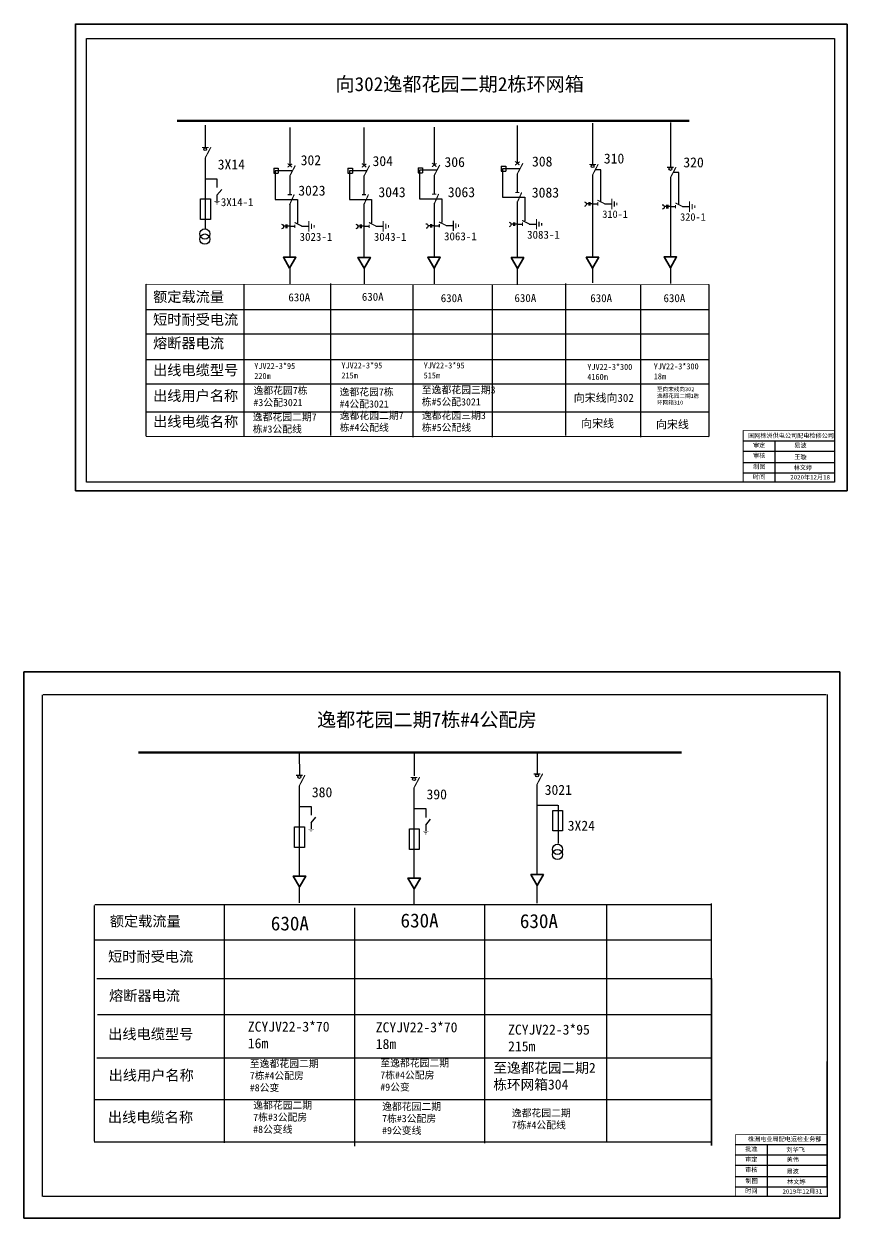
# Model space of a CAD drawing. Extents: x 1227 to 1916, y -706 to -78.
# Drawn here: x 1486.6 to 1692.2, y -388.8 to -90.3 of the extents above; entities that cross this region are included whole.
import ezdxf

# ---------------------------------------------------------------- set-up
doc = ezdxf.new("R2010")
doc.units = 0
doc.header["$LTSCALE"] = 5
doc.linetypes.add('ACAD_ISO02W100', pattern=[15, 12, -3])
doc.linetypes.add('CENTER', pattern=[50.8, 31.75, -6.35, 6.35, -6.35])
doc.layers.get('0').update_dxf_attribs({"linetype": 'CONTINUOUS'})
doc.layers.add('10KV线路', color=7, linetype='CONTINUOUS')
doc.layers.add('MiniCADLayer', color=7, linetype='CONTINUOUS', lineweight=20)
doc.styles.add('宋体_txtstyle_0.00_0_0', font='')
doc.styles.add('宋体_txtstyle_1.88_0_0', font='', dxfattribs={"height": 1.884014})
doc.styles.add('宋体_txtstyle_10.12_0_0', font='', dxfattribs={"height": 10.121678})
doc.styles.add('宋体_txtstyle_2.00_0_0', font='', dxfattribs={"height": 2})
doc.styles.add('宋体_txtstyle_4.88_0_0', font='', dxfattribs={"height": 4.87615})
doc.styles.add('宋体_txtstyle_5.00_0_0', font='', dxfattribs={"height": 4.996497})
doc.styles.add('宋体_txtstyle_6.47_0_0', font='', dxfattribs={"height": 6.465575})
doc.styles.add('宋体_txtstyle_8.10_0_0', font='', dxfattribs={"height": 8.103333})
doc.styles.add('宋体_txtstyle_8.15_0_0', font='', dxfattribs={"height": 8.146667})
doc.styles.get('宋体_txtstyle_0.00_0_0').set_extended_font_data('宋体')
doc.styles.get('宋体_txtstyle_1.88_0_0').set_extended_font_data('宋体')
doc.styles.get('宋体_txtstyle_10.12_0_0').set_extended_font_data('宋体')
doc.styles.get('宋体_txtstyle_2.00_0_0').set_extended_font_data('宋体')
doc.styles.get('宋体_txtstyle_4.88_0_0').set_extended_font_data('宋体')
doc.styles.get('宋体_txtstyle_5.00_0_0').set_extended_font_data('宋体')
doc.styles.get('宋体_txtstyle_6.47_0_0').set_extended_font_data('宋体')
doc.styles.get('宋体_txtstyle_8.10_0_0').set_extended_font_data('宋体')
doc.styles.get('宋体_txtstyle_8.15_0_0').set_extended_font_data('宋体')

# ---------------------------------------------------------------- blocks, each defined once
blk = doc.blocks.new('JD')
for points in [[(-2, 0.2), (-2, -0.2), (2, 0.2), (2, -0.2)], [(1, -1.2), (1, -0.8), (-1, -1.2), (-1, -0.8)], [(-0.5, -1.8), (-0.5, -2.2), (0.5, -1.8), (0.5, -2.2)]]:
    blk.add_trace(points)

msp = doc.modelspace()

# ---------------------------------------------------------------- linework, layer by layer
at = {"color": 0, "lineweight": 35}
for p, q in [((1499.44, -90.31), (1499.44, -207.04)), ((1692.21, -90.36), (1499.5, -90.36)), ((1692.21, -207.04), (1692.21, -90.36)), ((1499.44, -207.04), (1692.21, -207.04)), ((1486.61, -252.23), (1486.61, -388.81)), ((1690.42, -252.28), (1486.61, -252.28)), ((1690.42, -388.81), (1690.42, -252.28)), ((1486.59, -388.81), (1690.42, -388.81))]:
    msp.add_line(p, q, dxfattribs=at)
at = {"color": 0, "lineweight": -3}
for p, q in [((1502.2, -204.82), (1502.2, -93.93)), ((1502.2, -93.93), (1689.08, -93.93)), ((1689.08, -93.93), (1689.08, -204.82)), ((1689.08, -204.82), (1502.2, -204.82)), ((1689.08, -204.82), (1689.08, -204.82))]:
    msp.add_line(p, q, dxfattribs=at)
at = {"color": 0, "lineweight": 106}
for p, q in [((1524.91, -114.54), (1652.74, -114.54)), ((1515.18, -272.43), (1650.84, -272.43))]:
    msp.add_line(p, q, dxfattribs=at)
for p, q in [((1531.87, -115.59), (1531.87, -121.19)), ((1552.98, -116.22), (1552.98, -125.73)), ((1571.53, -116.22), (1571.53, -125.73)), ((1589.07, -116.1), (1589.07, -125.6)), ((1609.81, -115.7), (1609.81, -125.2)), ((1628.63, -115.12), (1628.63, -125.44)), ((1648.07, -115), (1648.07, -126.13)), ((1531.83, -123.84), (1531.83, -141.46)), ((1548.98, -126.38), (1550.11, -126.38)), ((1548.98, -126.38), (1548.98, -127.63)), ((1548.98, -127.63), (1550.11, -127.63)), ((1550.11, -126.38), (1550.11, -127.63)), ((1552.98, -128.28), (1552.98, -132.93)), ((1567.53, -126.38), (1568.66, -126.38)), ((1567.53, -126.38), (1567.53, -127.63)), ((1567.53, -127.63), (1568.66, -127.63)), ((1568.66, -126.38), (1568.66, -127.63)), ((1571.53, -128.28), (1571.53, -132.93)), ((1585.07, -126.25), (1586.19, -126.25)), ((1585.07, -126.25), (1585.07, -127.5)), ((1585.07, -127.5), (1586.19, -127.5)), ((1586.19, -126.25), (1586.19, -127.5)), ((1589.07, -128.16), (1589.07, -132.8)), ((1605.81, -125.85), (1606.94, -125.85)), ((1605.81, -125.85), (1605.81, -127.1)), ((1605.81, -127.1), (1606.94, -127.1)), ((1606.94, -125.85), (1606.94, -127.1)), ((1609.81, -127.76), (1609.81, -132.4)), ((1628.63, -128), (1628.63, -148.66)), ((1648.07, -128.69), (1648.07, -148.57)), ((1552.98, -135.26), (1552.98, -148.68)), ((1571.53, -135.26), (1571.53, -148.71)), ((1589.07, -135.13), (1589.07, -148.66)), ((1609.81, -134.73), (1609.81, -148.71)), ((1628.63, -135.3), (1629.92, -135.3)), ((1631.62, -135.26), (1633.39, -135.26)), ((1648.07, -135.99), (1649.37, -135.99)), ((1651.07, -135.96), (1652.83, -135.96)), ((1552.98, -140.89), (1554.28, -140.89)), ((1555.97, -140.85), (1557.74, -140.85)), ((1571.53, -140.89), (1572.83, -140.89)), ((1574.52, -140.85), (1576.29, -140.85)), ((1589.07, -140.76), (1590.36, -140.76)), ((1592.06, -140.73), (1593.83, -140.73)), ((1609.81, -140.36), (1611.11, -140.36)), ((1612.81, -140.33), (1614.57, -140.33)), ((1555.38, -272.51), (1555.39, -278.11)), ((1584.05, -272.65), (1584.05, -278.25)), ((1614.76, -272.16), (1614.76, -277.76)), ((1614.72, -280.4), (1614.72, -302.96)), ((1555.34, -280.76), (1555.34, -303.32)), ((1583.98, -281.28), (1583.98, -303.84))]:
    msp.add_line(p, q)
at = {"linetype": 'ACAD_ISO02W100'}
for p, q in [((1549.34, -127.03), (1549.34, -134.18)), ((1553.54, -127.03), (1549.34, -127.03)), ((1567.89, -127.03), (1567.89, -134.18)), ((1572.09, -127.03), (1567.89, -127.03)), ((1585.42, -126.9), (1585.42, -134.05)), ((1589.63, -126.9), (1585.42, -126.9)), ((1606.17, -126.5), (1606.17, -133.66)), ((1610.38, -126.5), (1606.17, -126.5)), ((1549.34, -134.18), (1554.89, -134.18)), ((1554.89, -134.18), (1554.89, -140.09)), ((1567.89, -134.18), (1573.44, -134.18)), ((1573.44, -134.18), (1573.44, -140.09)), ((1585.42, -134.05), (1590.97, -134.05)), ((1590.97, -134.05), (1590.97, -139.96)), ((1606.17, -133.66), (1611.72, -133.66)), ((1611.72, -133.66), (1611.72, -139.56))]:
    msp.add_line(p, q, dxfattribs=at)
at = {"color": 0}
for p, q in [((1531.82, -129.02), (1534.79, -129.02)), ((1534.79, -129.02), (1534.79, -131.2)), ((1534.79, -133.1), (1534.79, -134.61)), ((1534.8, -133.12), (1536.02, -131.68)), ((1491.25, -383.41), (1491.25, -258.02)), ((1491.38, -257.94), (1687, -257.94)), ((1687.22, -257.94), (1687.22, -383.5)), ((1555.33, -285.94), (1558.31, -285.94)), ((1558.31, -285.94), (1558.31, -288.12)), ((1583.97, -286.46), (1586.95, -286.46)), ((1586.95, -286.46), (1586.95, -288.64)), ((1614.7, -285.59), (1619.99, -285.59)), ((1620.02, -285.6), (1620.02, -295.21)), ((1558.31, -290.04), (1559.53, -288.6)), ((1586.96, -290.56), (1588.17, -289.12)), ((1558.31, -290.02), (1558.31, -291.53)), ((1586.95, -290.54), (1586.95, -292.05)), ((1632.11, -310.38), (1632.11, -369.91)), ((1658.3, -370.64), (1658.3, -310.18)), ((1504.13, -310.68), (1504.13, -369.61)), ((1504.31, -310.46), (1658.11, -310.46)), ((1536.63, -310.5), (1536.63, -370.03)), ((1569.15, -311.29), (1569.15, -370.82)), ((1601.65, -310.56), (1601.65, -370.09)), ((1504.24, -319.29), (1658.21, -319.29)), ((1504.82, -328.91), (1658.21, -328.91)), ((1658.3, -328.88), (1658.3, -370.64)), ((1505.01, -337.96), (1658.31, -337.96)), ((1504.82, -348.74), (1658.27, -348.74)), ((1687.22, -380.99), (1687.22, -349.63)), ((1504.43, -359.14), (1658.44, -359.14)), ((1658.11, -369.79), (1504.17, -369.79)), ((1687.22, -383.43), (1491.31, -383.43))]:
    msp.add_line(p, q, dxfattribs=at)
at = {"linetype": 'CENTER'}
for p, q in [((1552.99, -151.34), (1552.99, -155.39)), ((1571.54, -151.3), (1571.54, -155.42)), ((1589.07, -151.38), (1589.07, -155.45)), ((1609.82, -151.29), (1609.82, -155.5)), ((1628.63, -151.35), (1628.63, -155.03)), ((1648.08, -151.28), (1648.08, -155.2)), ((1555.37, -306), (1555.37, -310.04)), ((1584.02, -306.52), (1584.02, -310.56)), ((1614.75, -305.64), (1614.75, -310.06))]:
    msp.add_line(p, q, dxfattribs=at)
at = {"linetype": 'Continuous'}
for p, q in [((1517.14, -193.39), (1517.14, -155.4)), ((1517.13, -161.66), (1657.69, -161.66)), ((1517.13, -167.76), (1657.69, -167.76)), ((1517.13, -174.17), (1657.69, -174.17)), ((1517.13, -180.27), (1657.69, -180.27)), ((1517.13, -187.29), (1657.69, -187.29)), ((1517.13, -193.39), (1657.69, -193.43))]:
    msp.add_line(p, q, dxfattribs=at)
at = {"color": 0, "linetype": 'Continuous'}
for p, q in [((1666.25, -194.5), (1689.01, -194.5)), ((1674.15, -194.5), (1674.15, -204.84)), ((1666.25, -197.1), (1689.01, -197.1)), ((1666.25, -199.92), (1689.01, -199.92)), ((1666.25, -202.51), (1689.01, -202.51)), ((1664.3, -370.42), (1687.05, -370.42)), ((1664.3, -373.02), (1687.05, -373.02)), ((1672.2, -370.42), (1672.2, -383.36)), ((1664.3, -375.61), (1687.05, -375.61)), ((1664.3, -378.44), (1687.05, -378.44)), ((1664.3, -381.03), (1687.05, -381.03))]:
    msp.add_line(p, q, dxfattribs=at)
at = {"const_width": 0.281}
for points in [[(1531.05, -121.23), (1532.7, -121.23)], [(1531.87, -123.82), (1533.28, -121.16)], [(1552.45, -126.14), (1553.59, -125.29)], [(1552.46, -125.21), (1553.56, -126.12)], [(1571, -126.14), (1572.14, -125.29)], [(1571.01, -125.21), (1572.11, -126.12)], [(1588.53, -126.02), (1589.67, -125.16)], [(1588.54, -125.08), (1589.64, -126)], [(1609.28, -125.62), (1610.42, -124.76)], [(1609.29, -124.68), (1610.39, -125.6)], [(1609.81, -127.83), (1611.22, -125.16)], [(1627.8, -125.47), (1629.46, -125.47)], [(1628.63, -128.07), (1630.03, -125.4)], [(1552.98, -128.36), (1554.39, -125.69)], [(1571.53, -128.36), (1572.94, -125.69)], [(1589.07, -128.23), (1590.47, -125.56)], [(1647.24, -126.17), (1648.9, -126.17)], [(1648.07, -128.76), (1649.48, -126.1)], [(1552.48, -133.01), (1553.52, -133.01)], [(1552.92, -135.6), (1554.11, -132.95)], [(1571.03, -133.01), (1572.07, -133.01)], [(1571.47, -135.6), (1572.66, -132.95)], [(1588.56, -132.88), (1589.6, -132.88)], [(1589.01, -135.47), (1590.19, -132.82)], [(1609.31, -132.48), (1610.35, -132.48)], [(1609.76, -135.07), (1610.94, -132.42)], [(1629.85, -134.36), (1631.73, -135.3)], [(1629.92, -134.87), (1629.92, -135.73)], [(1649.3, -135.05), (1651.17, -135.99)], [(1649.37, -135.56), (1649.37, -136.42)], [(1554.21, -139.95), (1556.08, -140.89)], [(1572.76, -139.95), (1574.63, -140.89)], [(1590.29, -139.83), (1592.17, -140.76)], [(1590.36, -140.33), (1590.36, -141.19)], [(1611.04, -139.43), (1612.92, -140.36)], [(1611.11, -139.93), (1611.11, -140.8)], [(1554.28, -140.46), (1554.28, -141.32)], [(1572.83, -140.46), (1572.83, -141.32)], [(1614.76, -280.39), (1616.17, -277.72)], [(1554.56, -278.15), (1556.22, -278.15)], [(1555.39, -280.74), (1556.79, -278.08)], [(1583.2, -278.67), (1584.86, -278.67)], [(1584.03, -281.26), (1585.44, -278.6)], [(1613.93, -277.79), (1615.59, -277.79)]]:
    msp.add_lwpolyline(points, dxfattribs=at)
at = {"linetype": 'ACAD_ISO02W100'}
for points in [[(1630.72, -134.88), (1630.72, -126.77), (1629.31, -126.77)], [(1650.16, -135.57), (1650.16, -127.46), (1648.76, -127.46)]]:
    msp.add_lwpolyline(points, dxfattribs=at)
at = {"color": 0}
for points in [[(1530.71, -134.08), (1533.17, -134.08), (1533.17, -139.24), (1530.71, -139.24)], [(1618.69, -286.89), (1621.15, -286.89), (1621.15, -292.05), (1618.69, -292.05)], [(1554.22, -291), (1556.68, -291), (1556.68, -296.16), (1554.22, -296.16)], [(1582.87, -291.52), (1585.32, -291.52), (1585.32, -296.68), (1582.87, -296.68)]]:
    msp.add_lwpolyline(points, close=True, dxfattribs=at)
for points in [[(1626.58, -134.8, -0.877934), (1626.61, -135.94)], [(1646.03, -135.5, -0.877934), (1646.05, -136.64)], [(1587.02, -140.27, -0.877934), (1587.05, -141.41)], [(1607.77, -139.87, -0.877934), (1607.79, -141.01)], [(1550.94, -140.39, -0.877934), (1550.96, -141.53)], [(1569.49, -140.39, -0.877934), (1569.51, -141.53)]]:
    msp.add_lwpolyline(points, format="xyb")
for points in [[(1627.68, -135.28), (1627.09, -135.28)], [(1627.68, -134.89), (1627.68, -135.74)], [(1627.94, -134.89), (1627.94, -135.74)], [(1628.62, -135.28), (1627.94, -135.28)], [(1647.13, -135.98), (1646.53, -135.98)], [(1647.13, -135.58), (1647.13, -136.44)], [(1647.39, -135.58), (1647.39, -136.44)], [(1648.07, -135.98), (1647.39, -135.98)], [(1608.87, -139.96), (1608.87, -140.81)], [(1609.13, -139.96), (1609.13, -140.81)], [(1552.04, -140.88), (1551.44, -140.88)], [(1552.04, -140.48), (1552.04, -141.34)], [(1552.3, -140.48), (1552.3, -141.34)], [(1552.98, -140.88), (1552.3, -140.88)], [(1570.59, -140.88), (1569.99, -140.88)], [(1570.59, -140.48), (1570.59, -141.34)], [(1570.85, -140.48), (1570.85, -141.34)], [(1571.53, -140.88), (1570.85, -140.88)], [(1588.12, -140.75), (1587.53, -140.75)], [(1588.12, -140.35), (1588.12, -141.21)], [(1588.38, -140.35), (1588.38, -141.21)], [(1589.06, -140.75), (1588.38, -140.75)], [(1608.87, -140.35), (1608.28, -140.35)], [(1609.81, -140.35), (1609.13, -140.35)]]:
    msp.add_lwpolyline(points)
at = {"color": 0, "lineweight": 35}
for points in [[(1552.97, -151.34), (1554.53, -148.63), (1551.4, -148.63)], [(1571.57, -151.38), (1573.13, -148.67), (1570, -148.67)], [(1589.04, -151.34), (1590.6, -148.63), (1587.48, -148.63)], [(1609.89, -151.42), (1611.45, -148.71), (1608.32, -148.71)], [(1628.62, -151.36), (1630.18, -148.65), (1627.05, -148.65)], [(1648.07, -151.28), (1649.63, -148.57), (1646.51, -148.57)], [(1555.42, -306.02), (1556.98, -303.31), (1553.85, -303.31)], [(1584.06, -306.54), (1585.62, -303.83), (1582.49, -303.83)], [(1614.79, -305.66), (1616.36, -302.95), (1613.23, -302.95)]]:
    msp.add_lwpolyline(points, close=True, dxfattribs=at)
at = {"color": 0, "linetype": 'Continuous', "const_width": 0.182}
for points in [[(1666.25, -191.91), (1666.24, -204.8)], [(1666.25, -191.91), (1689.16, -191.91)], [(1664.3, -367.95), (1664.29, -383.32)], [(1664.3, -367.95), (1687.17, -367.95)]]:
    msp.add_lwpolyline(points, dxfattribs=at)
for centre in [(1531.87, -121.63), (1628.63, -125.87), (1648.07, -126.56), (1555.39, -278.55), (1584.03, -279.06), (1614.76, -278.19)]:
    msp.add_circle(centre, 0.36)
at = {"color": 0}
for centre in [(1531.78, -142.82), (1531.78, -144.1), (1619.88, -296.64), (1619.88, -297.93)]:
    msp.add_circle(centre, 1.28, dxfattribs=at)
at = {"layer": '10KV线路'}
for p, q in [((1563.2, -155.17), (1563.2, -193.17)), ((1621.86, -155.17), (1621.86, -193.17)), ((1541.52, -155.53), (1541.52, -193.39)), ((1583.74, -155.59), (1583.74, -193.58)), ((1603.56, -155.59), (1603.56, -193.58)), ((1640.61, -155.59), (1640.61, -193.58)), ((1657.69, -155.44), (1657.69, -193.43))]:
    msp.add_line(p, q, dxfattribs=at)
at = {"layer": 'MiniCADLayer', "color": 7, "linetype": 'Continuous', "ltscale": 3.201205}
msp.add_line((1517.14, -155.4), (1657.69, -155.44), dxfattribs=at)

# ---------------------------------------------------------------- block references
at = {"xscale": 0.65625, "yscale": 0.65625, "zscale": 0.65625, "rotation": 90}
for p in [(1633.41, -135.31), (1652.86, -136.01), (1557.77, -140.9), (1576.32, -140.9), (1593.85, -140.78), (1614.6, -140.38)]:
    msp.add_blockref('JD', p, dxfattribs=at)
at = {"color": 0, "xscale": 0.3433549538347052, "yscale": 0.3433549537871841, "zscale": 0.343354953848201}
for p in [(1534.81, -134.66), (1558.33, -291.58), (1586.97, -292.1)]:
    msp.add_blockref('JD', p, dxfattribs=at)

# ---------------------------------------------------------------- texts
for s, height, style, p in [('310-1', 1.875, '宋体_txtstyle_1.88_0_0', (1631.07, -138.81)), ('320-1', 1.875, '宋体_txtstyle_1.88_0_0', (1650.51, -139.51)), ('3023-1', 2, '宋体_txtstyle_2.00_0_0', (1555.45, -144.54)), ('3043-1', 2, '宋体_txtstyle_2.00_0_0', (1574, -144.54)), ('3063-1', 2, '宋体_txtstyle_2.00_0_0', (1591.53, -144.41)), ('3083-1', 2, '宋体_txtstyle_2.00_0_0', (1612.28, -144.01))]:
    msp.add_text(s, height=height, dxfattribs=dict(style=style)).set_placement(p)
at = {"color": 7, "lineweight": -2, "char_height": 3.5, "width": 67.892, "attachment_point": 1, "style": '宋体_txtstyle_0.00_0_0'}
for s, insert in [('{\\fSimSun|b0|i0|c134|p2;向302逸都花园二期2栋环网箱}', (1564.42, -103.61)), ('{\\fSimSun|b0|i0|c134|p2;逸都花园二期7栋#4公配房}', (1559.8, -262.47))]:
    msp.add_mtext(s, dxfattribs=dict(at, insert=insert))
at = {"color": 0, "linetype": 'Continuous', "lineweight": -2, "attachment_point": 1, "style": '宋体_txtstyle_0.00_0_0'}
for s, insert, char_height, width in [('{\\fSimSun|b0|i0|c134|p2;3023}', (1555.12, -130.73), 2.5, 16.8885), ('{\\fSimSun|b0|i0|c134|p2;3043}', (1575.14, -131.12), 2.5, 16.8885), ('{\\fSimSun|b0|i0|c134|p2;3063}', (1592.48, -131.12), 2.5, 16.8885), ('{\\fSimSun|b0|i0|c134|p2;3083}', (1613.46, -131.22), 2.5, 16.8885), ('{\\fSimSun|b0|i0|c134|p2;YJV22-3*95\\P220m}', (1544.14, -175.07), 1.5, 16.8885), ('{\\fSimSun|b0|i0|c134|p2;YJV22-3*95\\P215m}', (1565.9, -174.93), 1.5, 16.8885), ('{\\fSimSun|b0|i0|c134|p2;YJV22-3*95\\P515m}', (1586.45, -174.93), 1.5, 16.8885), ('{\\fSimSun|b0|i0|c134|p2;YJV22-3*300\\P4160m}', (1627.33, -175.29), 1.5, 16.8885), ('{\\fSimSun|b0|i0|c134|p2;YJV22-3*300\\P18m}', (1643.91, -175.16), 1.5, 16.8885), ('{\\fSimSun|b0|i0|c134|p2;至向宋线向302\\P逸都花园二期1栋\\P环网箱310}', (1644.72, -181.12), 1, 14.4207), ('{\\fSimSun|b0|i0|c134|p2;向宋线向302}', (1623.93, -182.79), 2, 16.4123), ('{\\fSimSun|b0|i0|c134|p2;国网株洲供电公司配电检修公司}', (1667.47, -192.67), 1.0944, 29.9201), ('\\f\uffbfﾬￌﾣﾤ_GB2312|b0|i0|c134|p49;审定', (1668.7, -195.07), 1.0944, 8.5588), ('易波', (1679.02, -195.12), 1.094, 8.5588), ('\\f\uffbfﾬￌﾣﾤ_GB2312|b0|i0|c134|p49;审核', (1668.7, -197.65), 1.0944, 8.5588), ('{\\fSimSun|b0|i0|c134|p2;王璇}', (1679.01, -198.03), 1.0944, 8.5588), ('\\f\uffbfﾬￌﾣﾤ_GB2312|b0|i0|c134|p49;制图', (1668.76, -200.43), 1.0944, 8.5588), ('\\f\uffbfﾬￌﾣﾤ_GB2312|b0|i0|c134|p49;时间', (1668.7, -202.94), 1.0944, 8.5588), ('{\\fSimSun|b0|i0|c134|p2;ZCYJV22-3*70\\P16m}', (1542.53, -339.7), 2.5, 21.7601), ('{\\fSimSun|b0|i0|c134|p2;ZCYJV22-3*70\\P18m}', (1574.48, -339.87), 2.5, 21.7601), ('{\\fSimSun|b0|i0|c134|p2;ZCYJV22-3*95\\P215m}', (1607.54, -340.45), 2.5, 22.3309), ('株洲电业局配电运检业务部', (1667.41, -368.5), 1.0944, 29.9201), ('{\\fKaiTi_GB2312|b0|i0|c134|p49;批准}', (1666.75, -370.99), 1.0944, 8.5588), ('刘华飞', (1677.06, -371.17), 1.094, 8.5588), ('\\f\uffbfﾬￌﾣﾤ_GB2312|b0|i0|c134|p49;审定', (1666.75, -373.59), 1.0944, 8.5588), ('\\f\uffbfﾬￌﾣﾤ_GB2312|b0|i0|c134|p49;审核', (1666.75, -376.17), 1.0944, 8.5588), ('黄伟', (1677.11, -373.61), 1.094, 8.5588), ('\\f\uffbfﾬￌﾣﾤ_GB2312|b0|i0|c134|p49;制图', (1666.81, -378.95), 1.0944, 8.5588), ('易波', (1677.06, -376.54), 1.094, 8.5588), ('\\f\uffbfﾬￌﾣﾤ_GB2312|b0|i0|c134|p49;时间', (1666.75, -381.46), 1.0944, 8.5588)]:
    msp.add_mtext(s, dxfattribs=dict(at, insert=insert, char_height=char_height, width=width))
at = {"linetype": 'Continuous', "lineweight": -2, "char_height": 2.6, "attachment_point": 1}
for s, insert, width, style in [('{\\fSimSun|b0|i0|c134|p2;额定载流量}', (1518.85, -157.22), 21.2506, '宋体_txtstyle_0.00_0_0'), ('{\\fSimSun|b0|i0|c134|p2;短时耐受电流}', (1518.85, -162.92), 26.4995, '宋体_txtstyle_0.00_0_0'), ('{\\fSimSun|b0|i0|c134|p2;熔断器电流}', (1518.85, -168.81), 21.2506, '宋体_txtstyle_0.00_0_0'), ('{\\fSimSun|b0|i0|c134|p2;出线电缆型号}', (1518.85, -175.54), 24.4608, '宋体_txtstyle_8.10_0_0'), ('{\\fSimSun|b0|i0|c134|p2;出线用户名称}', (1518.85, -181.96), 26.9866, '宋体_txtstyle_0.00_0_0'), ('{\\fSimSun|b0|i0|c134|p2;出线电缆名称}', (1518.85, -188.4), 24.4608, '宋体_txtstyle_8.15_0_0'), ('{\\fSimSun|b0|i0|c134|p2;额定载流量}', (1508.04, -313.3), 21.2506, '宋体_txtstyle_0.00_0_0'), ('{\\fSimSun|b0|i0|c134|p2;短时耐受电流}', (1507.61, -322.14), 26.4995, '宋体_txtstyle_0.00_0_0'), ('{\\fSimSun|b0|i0|c134|p2;熔断器电流}', (1507.85, -331.9), 21.2506, '宋体_txtstyle_0.00_0_0'), ('{\\fSimSun|b0|i0|c134|p2;出线电缆型号}', (1507.64, -341.5), 24.4608, '宋体_txtstyle_8.10_0_0'), ('{\\fSimSun|b0|i0|c134|p2;出线用户名称}', (1507.75, -351.81), 26.9866, '宋体_txtstyle_0.00_0_0'), ('{\\fSimSun|b0|i0|c134|p2;出线电缆名称}', (1507.58, -362.28), 23.1483, '宋体_txtstyle_8.15_0_0')]:
    msp.add_mtext(s, dxfattribs=dict(at, insert=insert, width=width, style=style))
at = {"color": 7, "linetype": 'Continuous', "lineweight": -2, "char_height": 1.094, "attachment_point": 1, "style": '宋体_txtstyle_0.00_0_0'}
for s, insert, width in [('2020年12月18', (1678.02, -203.07), 16.0081), ('林文婷', (1678.86, -200.66), 8.5588), ('林文婷', (1677.22, -379.18), 8.5588), ('2019年12月31', (1676.07, -381.59), 16.0081)]:
    msp.add_mtext(s, dxfattribs=dict(at, insert=insert, width=width))
at = {"layer": '10KV线路', "style": '宋体_txtstyle_2.00_0_0'}
for p in [(1552.65, -159.66), (1571, -159.52), (1590.71, -159.86), (1609.12, -159.84), (1628.06, -159.86), (1646.35, -159.86)]:
    msp.add_text('630A', height=2, dxfattribs=at).set_placement(p)
at = {"layer": 'MiniCADLayer', "color": 7, "linetype": 'Continuous', "lineweight": -2, "ltscale": 1.867873, "attachment_point": 1, "style": '宋体_txtstyle_0.00_0_0'}
for s, insert, char_height, width in [('{\\fSimSun|b0|i0|c134|p2;3X14}', (1535, -124.2), 2.5, 12.456), ('{\\fSimSun|b0|i0|c134|p2;302}', (1555.72, -123.13), 2.5, 12.456), ('{\\fSimSun|b0|i0|c134|p2;304}', (1573.67, -123.35), 2.5, 12.456), ('{\\fSimSun|b0|i0|c134|p2;306}', (1591.64, -123.59), 2.5, 12.456), ('{\\fSimSun|b0|i0|c134|p2;308}', (1613.5, -123.45), 2.5, 12.456), ('{\\fSimSun|b0|i0|c134|p2;310}', (1631.45, -122.71), 2.5, 12.456), ('{\\fSimSun|b0|i0|c134|p2;320}', (1651.31, -123.67), 2.5, 12.456), ('{\\fSimSun|b0|i0|c134|p2;向宋线}', (1625.79, -189.18), 2, 10.4922), ('{\\fSimSun|b0|i0|c134|p2;向宋线}', (1644.49, -189.42), 2, 10.4922), ('{\\fSimSun|b0|i0|c134|p2;3021}', (1616.67, -280.52), 2.5, 12.456), ('{\\fSimSun|b0|i0|c134|p2;380}', (1558.52, -281.12), 2.5, 12.456), ('{\\fSimSun|b0|i0|c134|p2;390}', (1587.16, -281.64), 2.5, 12.456), ('{\\fSimSun|b0|i0|c134|p2;3X24}', (1622.42, -289.47), 2.5, 12.456), ('{\\fSimSun|b0|i0|c134|p2;630A}', (1548.26, -313.41), 3.5, 12.456), ('{\\fSimSun|b0|i0|c134|p2;630A}', (1580.66, -312.67), 3.5, 12.456), ('{\\fSimSun|b0|i0|c134|p2;630A}', (1610.47, -312.82), 3.5, 12.456)]:
    msp.add_mtext(s, dxfattribs=dict(at, insert=insert, char_height=char_height, width=width))
at = {"layer": 'MiniCADLayer', "color": 7, "lineweight": -2, "ltscale": 0.69146, "insert": (1535.78, -133.86), "char_height": 2, "attachment_point": 1, "style": '宋体_txtstyle_0.00_0_0'}
msp.add_mtext('3X14-1', dxfattribs=at)
at = {"layer": 'MiniCADLayer', "color": 7, "linetype": 'Continuous', "lineweight": -2, "ltscale": 1.557336, "attachment_point": 1}
for s, insert, char_height, width, style in [('{\\fSimSun|b0|i0|c134|p2;逸都花园7栋#3公配3021}', (1543.94, -181.05), 1.8, 15.7464, '宋体_txtstyle_5.00_0_0'), ('{\\fSimSun|b0|i0|c134|p2;逸都花园7栋#4公配3021}', (1565.44, -181.41), 1.8, 15.4308, '宋体_txtstyle_4.88_0_0'), ('{\\fSimSun|b0|i0|c134|p2;至逸都花园三期3栋#5公配3021}', (1585.98, -180.89), 1.8, 18.5481, '宋体_txtstyle_4.88_0_0'), ('{\\fSimSun|b0|i0|c134|p2;逸都花园二期7栋#3公配线}', (1543.76, -187.68), 1.8, 17.1774, '宋体_txtstyle_0.00_0_0'), ('{\\fSimSun|b0|i0|c134|p2;逸都花园二期7栋#4公配线}', (1565.47, -187.29), 1.8, 17.1774, '宋体_txtstyle_0.00_0_0'), ('{\\fSimSun|b0|i0|c134|p2;逸都花园三期3栋#5公配线}', (1586.01, -187.29), 1.8, 17.1774, '宋体_txtstyle_0.00_0_0'), ('{\\fSimSun|b0|i0|c134|p2;\\C0;至逸都花园二期\\P7栋#4公配房\\P#8公变}', (1543.02, -349.31), 1.8, 18.0778, '宋体_txtstyle_10.12_0_0'), ('{\\fSimSun|b0|i0|c134|p2;\\C0;至逸都花园二期\\P7栋#4公配房\\P#9公变}', (1575.62, -349.16), 1.8, 18.0778, '宋体_txtstyle_10.12_0_0'), ('{\\fSimSun|b0|i0|c134|p2;至逸都花园二期2栋环网箱304}', (1603.84, -350), 2.5, 26.3171, '宋体_txtstyle_0.00_0_0'), ('{\\fSimSun|b0|i0|c134|p2;\\C0;逸都花园二期\\P7栋#3公配房\\P#8公变线}', (1543.87, -359.7), 1.8, 17.0237, '宋体_txtstyle_10.12_0_0'), ('{\\fSimSun|b0|i0|c134|p2;\\C0;逸都花园二期\\P7栋#3公配房\\P#9公变线}', (1576.07, -360.02), 1.8, 17.0237, '宋体_txtstyle_10.12_0_0'), ('{\\fSimSun|b0|i0|c134|p2;\\C0;逸都花园二期\\P7栋#4公配线}', (1608.46, -361.63), 1.8, 17.315, '宋体_txtstyle_6.47_0_0')]:
    msp.add_mtext(s, dxfattribs=dict(at, insert=insert, char_height=char_height, width=width, style=style))

doc.saveas('drawing.dxf')
